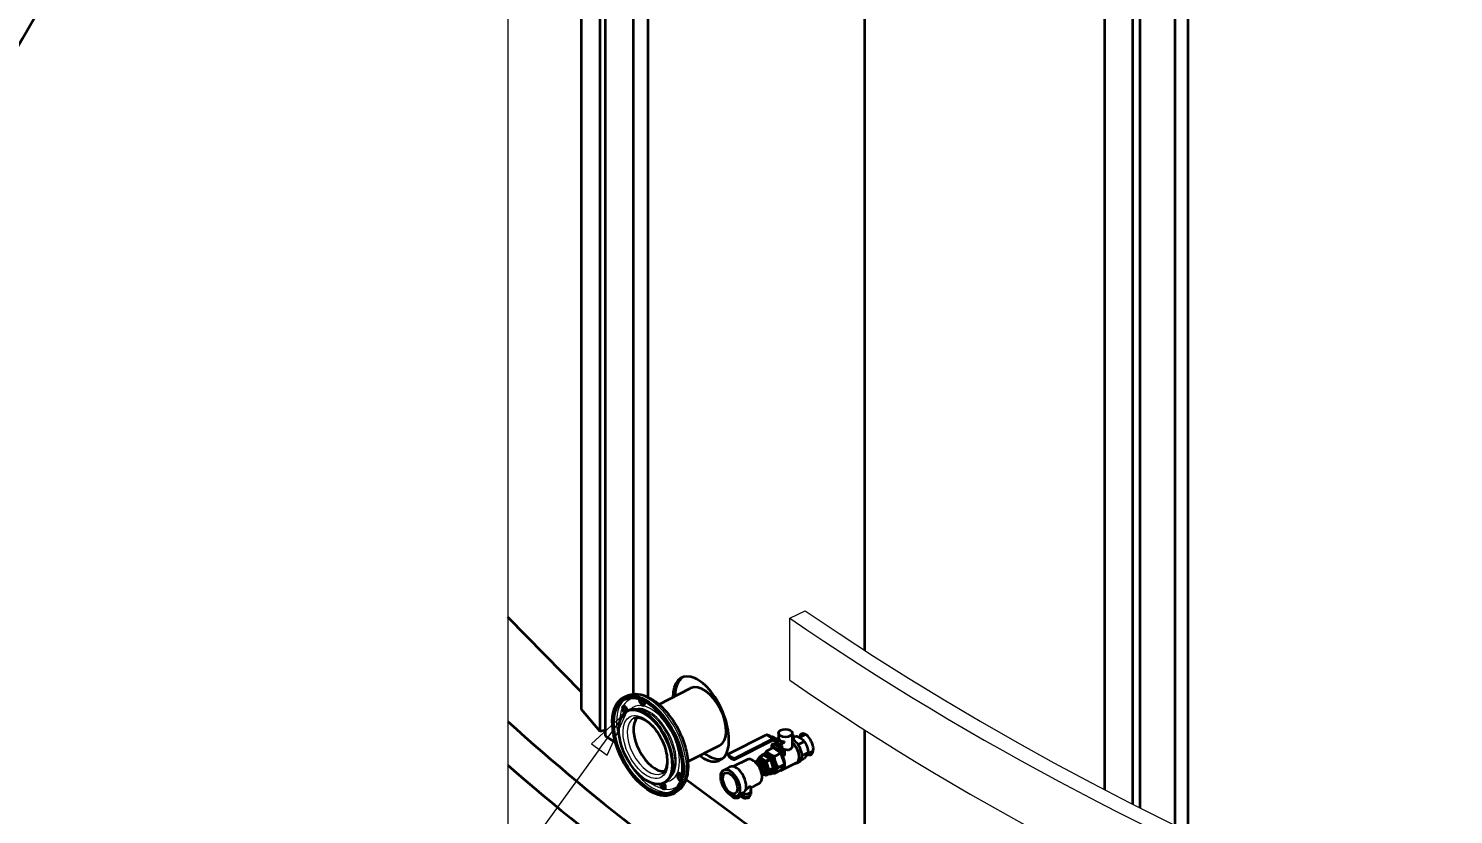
# Model space of a CAD drawing. Header units: millimetres. Extents: x 0 to 42050, y 0 to 29700.
# Drawn here: x 17696 to 21443, y 3296 to 5364 of the extents above; entities that cross this region are included whole.
import ezdxf

# ---------------------------------------------------------------- set-up
doc = ezdxf.new("R2010")
doc.units = ezdxf.units.MM
doc.header["$LTSCALE"] = 50
doc.layers.get('0').update_dxf_attribs({"lineweight": 18})
for name, color, linetype, lineweight in [('Detail Boundary', 7, 'Continuous', 18), ('Symbol', 7, 'Continuous', 18), ('Visible', 7, 'Continuous', 35), ('Visible Narrow', 7, 'Continuous', 18)]:
    doc.layers.add(name, color=color, linetype=linetype, lineweight=lineweight)
doc.layers.add('P_Cable Ducts (CD)', color=30, linetype='Continuous', lineweight=18, true_color=0xff7f00)
doc.styles.add('Note Text', font='arial.ttf')

# ---------------------------------------------------------------- blocks, each defined once
blk = doc.blocks.new('2dTransSymbol1')
at = {"layer": 'Detail Boundary', "flags": 128}
blk.add_lwpolyline([(379.134, 138.197), (379.134, 13.843), (629.363, 13.843), (629.363, 138.197), (379.134, 138.197)], dxfattribs=at)
blk = doc.blocks.new('Balloon28')
at = {"layer": 'Symbol'}
for p, q in [((385.409, 71.362), (383.536, 69.632)), ((383.941, 69.338), (385.409, 71.362)), ((384.346, 69.045), (385.409, 71.362)), ((383.941, 69.338), (370.603, 50.954)), ((383.536, 69.632), (384.346, 69.045))]:
    blk.add_line(p, q, dxfattribs=at)
at = {"layer": 'Symbol', "flags": 128}
blk.add_lwpolyline([(384.346, 69.045), (385.409, 71.362), (383.536, 69.632), (384.346, 69.045)], dxfattribs=at)
at = {"layer": 'Symbol'}
blk.add_circle((368.409, 47.929), 3.75, dxfattribs=at)
blk.add_solid([(384.346, 69.045), (385.409, 71.362), (383.536, 69.632), (384.346, 69.045)], dxfattribs=at)
at = {"layer": 'Symbol', "insert": (368.409, 47.929), "char_height": 2.5, "attachment_point": 5, "style": 'Note Text'}
blk.add_mtext('22', dxfattribs=at)

msp = doc.modelspace()

# ---------------------------------------------------------------- linework, layer by layer
at = {"layer": 'P_Cable Ducts (CD)'}
for p, q in [((19697.72, 3812.48), (19738.33, 3832.15)), ((19697.72, 3649.18), (19697.72, 3812.48))]:
    msp.add_line(p, q, dxfattribs=at)
for centre, major_axis, end_param in [((25981.59, 6856.73), (8150, 0), 4.892105), ((25981.59, 6856.73), (8203, 0), 4.8921842), ((25981.59, 6693.43), (8203, 0), 4.9165662)]:
    msp.add_ellipse(centre, major_axis=major_axis, ratio=0.5773503, start_param=3.8397244, end_param=end_param, dxfattribs=at)
at = {"layer": 'Visible', "color": 9, "true_color": 0xc0c0c0}
for p, q in [((19150.19, 3572.1), (19150.19, 6909.83)), ((19199.26, 3514.65), (19199.26, 6909.83)), ((19213.7, 3502.17), (19213.7, 6909.83)), ((19286.85, 3613.03), (19286.85, 6909.83)), ((19325.37, 3604.83), (19325.37, 6909.83)), ((19895.28, 3727.33), (19895.28, 6909.83)), ((20526.26, 3360.92), (20526.26, 6909.83)), ((20599.42, 3323.33), (20599.42, 6909.83)), ((20618.96, 3313.44), (20618.96, 6909.83)), ((20711.22, 3267.59), (20711.22, 6909.83)), ((20744.87, 3251.21), (20744.87, 6909.83)), ((19150.19, 3617.56), (18956.71, 3814.78)), ((19199.26, 3514.65), (19150.19, 3572.1)), ((19213.7, 3517.85), (19199.26, 3514.65)), ((19239.56, 3485.14), (19213.7, 3502.17)), ((19895.28, 3040.31), (19895.28, 3518.21)), ((19413.33, 3396.86), (19406.11, 3402.19)), ((19895.28, 3040.31), (19424.9, 3388.29))]:
    msp.add_line(p, q, dxfattribs=at)
at = {"layer": 'Visible'}
for p, q in [((19260.73, 3604.09), (19267.88, 3607.7)), ((19353.81, 3585.81), (19437.08, 3627.97)), ((19270.45, 3568.1), (19272.71, 3569.24)), ((19536.92, 3455.26), (19635.8, 3505.33)), ((19552.78, 3440.59), (19651.66, 3490.65)), ((19650.99, 3495.66), (19636.48, 3505.21)), ((19637.98, 3504.75), (19637.53, 3504.52)), ((19652.27, 3498.5), (19641.17, 3504.93)), ((19650.9, 3499.29), (19651.22, 3499.79)), ((19652.49, 3495.2), (19651.71, 3494.8)), ((19651.97, 3491.34), (19651.97, 3493.79)), ((19652.49, 3492.75), (19651.97, 3492.49)), ((19664.45, 3484.5), (19652.16, 3492.59)), ((19652.27, 3498.5), (19666.77, 3488.95)), ((19660.93, 3495.81), (19652.96, 3500.44)), ((19668.17, 3490.43), (19653, 3500.41)), ((19665.18, 3486.41), (19654.08, 3492.84)), ((19666.77, 3488.95), (19655.68, 3495.38)), ((19676.14, 3485.8), (19660.98, 3495.79)), ((19668.24, 3497.21), (19662.91, 3494.51)), ((19663.38, 3484.49), (19663.38, 3479.39)), ((19672.47, 3479.85), (19664.49, 3484.47)), ((19666.77, 3488.95), (19665.18, 3486.41)), ((19666.23, 3485.12), (19668.36, 3488.5)), ((19668.2, 3510.18), (19668.2, 3497.19)), ((19682.74, 3485.21), (19676.34, 3481.97)), ((19682.74, 3487.66), (19676.59, 3484.54)), ((19682.74, 3487.66), (19682.74, 3485.21)), ((19704.2, 3510.18), (19704.2, 3477.29)), ((19704.2, 3505.8), (19707.17, 3503.84)), ((19704.2, 3491.45), (19706.13, 3490.18)), ((19706.13, 3490.18), (19706.13, 3499.97)), ((19708.39, 3491.32), (19706.13, 3490.18)), ((19708.39, 3498.91), (19714.86, 3502.19)), ((19708.39, 3491.32), (19708.39, 3501.12)), ((19719.47, 3480.14), (19735.8, 3488.4)), ((19739.01, 3506.84), (19722.93, 3498.7)), ((19429.83, 3435.66), (19513.11, 3477.82)), ((19536.09, 3451.47), (19536.09, 3453.92)), ((19617.5, 3446.67), (19610.49, 3436.25)), ((19628.03, 3452), (19617.5, 3446.67)), ((19629.71, 3452.1), (19619.19, 3446.77)), ((19634.45, 3436.72), (19619.19, 3446.77)), ((19624.92, 3452.83), (19627.71, 3454.24)), ((19627.93, 3454.35), (19629.43, 3455.11)), ((19629.71, 3452.1), (19644.98, 3442.05)), ((19653.55, 3471.15), (19636.6, 3462.56)), ((19639.25, 3452.71), (19639.01, 3452.85)), ((19650.38, 3470.76), (19649.57, 3470.35)), ((19650.38, 3470.76), (19650.38, 3478.7)), ((19651.49, 3476.99), (19676.55, 3460.5)), ((19674.49, 3457.36), (19653.55, 3471.15)), ((19674.49, 3457.36), (19657.54, 3448.78)), ((19683.32, 3463.92), (19658.26, 3480.42)), ((19665.14, 3478.23), (19663.13, 3477.21)), ((19663.38, 3479.39), (19665.58, 3477.94)), ((19665.58, 3480.69), (19667.6, 3481.71)), ((19665.58, 3480.69), (19670.86, 3477.22)), ((19665.58, 3476.87), (19665.58, 3480.69)), ((19665.58, 3476.87), (19670.86, 3473.4)), ((19666.35, 3482.53), (19666.35, 3481.08)), ((19672.28, 3478.63), (19666.35, 3482.53)), ((19670.86, 3477.22), (19672.28, 3477.94)), ((19670.86, 3473.4), (19670.86, 3477.22)), ((19672.28, 3473.77), (19670.86, 3473.4)), ((19672.28, 3473.53), (19672.28, 3478.63)), ((19672.28, 3473.53), (19675.25, 3471.57)), ((19672.91, 3479.72), (19674.15, 3479)), ((19676.33, 3483.88), (19674.21, 3480.5)), ((19684.96, 3428.02), (19674.49, 3457.36)), ((19674.57, 3481.07), (19675.21, 3480.7)), ((19674.59, 3481.11), (19675.34, 3480.62)), ((19675.25, 3476.67), (19675.25, 3471.57)), ((19675.25, 3471.57), (19676.76, 3472.34)), ((19676.76, 3477.44), (19676.76, 3472.34)), ((19684.43, 3454.26), (19684.43, 3462.21)), ((19730.13, 3450.88), (19746.27, 3459.06)), ((19759.4, 3463.02), (19744.93, 3455.7)), ((19540.58, 3421.41), (19524.06, 3413.05)), ((19586.31, 3440.66), (19549.18, 3422.34)), ((19610.89, 3436.45), (19607.78, 3434.88)), ((19614.77, 3437.04), (19615.68, 3437.5)), ((19618.24, 3439.91), (19615.66, 3438.61)), ((19644.98, 3442.05), (19634.45, 3436.72)), ((19646.66, 3439.74), (19636.14, 3434.41)), ((19643.77, 3413.01), (19636.14, 3434.41)), ((19636.14, 3399.25), (19643.77, 3410.6)), ((19654.3, 3418.34), (19643.77, 3413.01)), ((19654.3, 3415.93), (19643.77, 3410.6)), ((19646.66, 3439.74), (19654.3, 3418.34)), ((19654.3, 3415.93), (19646.66, 3404.58)), ((19674.49, 3412.45), (19657.54, 3403.87)), ((19658.15, 3415.37), (19658.12, 3415.1)), ((19684.96, 3428.02), (19668.01, 3419.43)), ((19674.49, 3412.45), (19684.96, 3428.02)), ((19715.69, 3432.09), (19678.48, 3413.25)), ((19723.29, 3434.82), (19716.14, 3431.2)), ((19727.89, 3439.49), (19735.8, 3443.5)), ((19366.22, 3378.96), (19368.47, 3380.1)), ((19629.07, 3400.54), (19625.97, 3398.97)), ((19630.63, 3401.68), (19634.45, 3399.16)), ((19635.4, 3406.01), (19632.83, 3404.71)), ((19646.66, 3404.58), (19636.14, 3399.25)), ((19649.77, 3403.76), (19652.55, 3405.17)), ((19652.77, 3405.28), (19654.28, 3406.04)), ((19389.47, 3349.82), (19396.61, 3353.44)), ((19546.69, 3344.54), (19546.69, 3344.14)), ((19548.35, 3343.17), (19547.3, 3343.77)), ((19557.06, 3343.7), (19557.06, 3341.65)), ((19575.33, 3352.77), (19558.82, 3344.41)), ((19559.31, 3344.66), (19559.31, 3341.82)), ((19564.61, 3343.17), (19565.04, 3343.41)), ((19568.23, 3348.4), (19568.23, 3345.76)), ((19568.88, 3346.47), (19568.88, 3347.02)), ((19569.87, 3343.64), (19569.87, 3345.81)), ((19575.15, 3340.17), (19575.15, 3342.87)), ((19579.95, 3339.23), (19579.95, 3342)), ((19587.8, 3340.13), (19587.8, 3342.84)), ((19591.61, 3342.06), (19591.61, 3344.55)), ((19594.18, 3346.43), (19594.18, 3347.02)), ((19594.18, 3346.47), (19594.18, 3347.02)), ((19595.03, 3355.5), (19595.03, 3349.74)), ((19595.5, 3367.99), (19595.38, 3356.1)), ((19595.73, 3358.18), (19595.82, 3366.93))]:
    msp.add_line(p, q, dxfattribs=at)
msp.add_circle((10400.33, 9568.04), 8250, dxfattribs=at)
for centre, radius, start, end in [((10400.33, 9568.04), 8420, 189.63897, 187.108321), ((10400.33, 9568.04), 8326.9, 263.582685, 174.288022), ((10400.33, 9568.04), 8150, 320.056241, 339.943759), ((19537.59, 3453.92), 1.5, 116.85363, 180), ((19537.59, 3451.47), 1.5, 180, 211.03014), ((19552.1, 3441.92), 1.5, 253.83835, 296.85363)]:
    msp.add_arc(centre, radius, start, end, dxfattribs=at)
at = {"layer": 'Visible', "color": 9, "true_color": 0xc0c0c0}
for centre, major_axis, ratio, start_param, end_param in [((19463.91, 3547.23), (-49.45, 109.43), 0.5024296, 2.3701909, 7.0990775), ((25981.59, 6121.88), (8326.9, 0), 0.5773503, 3.7083676, 4.0254243), ((19741.22, 3480.88), (-12.36, 27.36), 0.5024296, 2.5753373, 6.9405514), ((25981.59, 6105.55), (8420, 0), 0.5773503, 3.7255114, 4.0401848)]:
    msp.add_ellipse(centre, major_axis=major_axis, ratio=ratio, start_param=start_param, end_param=end_param, dxfattribs=at)
at = {"layer": 'Visible'}
for centre, major_axis, ratio, start_param, end_param in [((19475.1, 3552.9), (-54.21, 107.06), 0.5383471, 0.0687142, 0.793647), ((19475.1, 3552.9), (-38.01, 75.08), 0.5383471, 3.1415927, 6.2831853), ((19309.23, 3592.84), (4.86, -9.59), 0.5383471, 3.6780733, 7.7475124), ((19313.74, 3595.12), (4.86, -9.59), 0.5383471, 4.1375299, 5.831088), ((19264.84, 3571.05), (-4.86, 9.59), 0.5383471, 0.6115126, 2.1985024), ((19264.84, 3571.05), (-4.86, 9.59), 0.5383471, 4.2107178, 6.4437216), ((19269.35, 3573.33), (4.86, -9.59), 0.5383471, 3.7531053, 5.236971), ((19320.59, 3474.67), (-47.88, 94.57), 0.5383471, 3.1415927, 6.2831853), ((19340.89, 3484.95), (36.84, -72.76), 0.5383471, 3.3685143, 6.0562637), ((19369.74, 3550.2), (4.86, -9.59), 0.5383471, 4.1173192, 5.9514467), ((19636.48, 3503.99), (-0.68, 1.34), 0.5383471, 5.5284434, 6.2831853), ((19637.98, 3499.85), (3.3, 5.01), 0.6138804, 0.0349444, 0.8203425), ((19650.99, 3494.44), (0.68, -1.34), 0.5383471, 0.8160544, 2.3868507), ((19652.2, 3499.14), (0.75, 1.3), 0.7889171, 6.2382891, 7.8090854), ((19650.99, 3491.99), (0.68, -1.34), 0.5383471, 0, 0.8160544), ((19652.49, 3490.3), (3.3, 5.01), 0.6138804, 0.0349444, 0.8203425), ((19652.49, 3490.3), (1.65, 2.51), 0.6138804, 0.0349444, 0.8203425), ((19660.18, 3494.52), (0.75, 1.3), 0.7889171, 6.2382891, 6.2831853), ((19659.62, 3482.58), (-2.75, -4.18), 0.6138804, 2.3911388, 2.5871051), ((19665.24, 3485.77), (-0.75, -1.3), 0.7889171, 6.2382891, 7.8090854), ((19667.37, 3489.16), (0.75, 1.3), 0.7889171, 4.6674928, 6.2382891), ((19686.2, 3497.85), (-18, 0), 0.5773503, 0.0624741, 1.3774012), ((19675.34, 3484.53), (0.75, 1.3), 0.7889171, 4.6674928, 6.2382891), ((19703.88, 3498.83), (3.3, 5.01), 0.6138804, 5.5327315, 7.0312623), ((19703.88, 3498.83), (1.65, 2.51), 0.6138804, 5.5327315, 6.9586158), ((19701.24, 3460.64), (14.91, -29.44), 0.5383471, 6.0363764, 8.5334298), ((19701.24, 3460.64), (14.45, -28.55), 0.5383471, 0, 2.2459475), ((19708.38, 3464.26), (14.91, -29.44), 0.5383471, 0, 2.3913086), ((19410.93, 3468.11), (-4.86, 9.59), 0.5383471, 0.3089319, 2.166272), ((19475.1, 3552.9), (54.21, -107.06), 0.5383471, 5.4895383, 6.1509545), ((19626.82, 3422.96), (-11.63, 22.97), 0.5383471, 5.994819, 6.1092654), ((19637.35, 3428.29), (-12.42, 24.53), 0.5383471, 2.7446251, 6.6801528), ((19640.13, 3429.7), (12.42, -24.53), 0.5383471, 0, 3.1415927), ((19640.35, 3429.82), (-12.42, 24.53), 0.5383471, 3.1330541, 6.2917239), ((19637.35, 3428.29), (-11.63, 22.97), 0.5383471, 5.994819, 6.1092654), ((19641.86, 3430.58), (-12.42, 24.53), 0.5383471, 3.1415927, 6.2831853), ((19645.23, 3432.28), (-12.42, 24.53), 0.5383471, 5.5284434, 6.4110578), ((19640.35, 3429.82), (12.29, -24.27), 0.5383471, 0.6929614, 2.4486313), ((19645.23, 3432.28), (10.8, -21.32), 0.5383471, 0.4169299, 2.7246628), ((19645.23, 3432.28), (-12.42, 24.53), 0.5383471, 4.4812458, 5.5284434), ((19664.02, 3441.8), (-14.45, 28.55), 0.5383471, 6.1641547, 6.544968), ((19654.88, 3478.7), (-4.5, 0), 0.5773503, 3.8615303, 7.003123), ((19673.22, 3481.15), (-0.75, -1.3), 0.7889171, 0, 1.5259001), ((19664.02, 3441.8), (14.45, -28.55), 0.5383471, 6.0214026, 8.0343248), ((19671.49, 3474.77), (2.75, 4.18), 0.6138804, 5.5327315, 6.3181297), ((19676.34, 3486.87), (-3.3, -5.01), 0.6138804, 0.4776405, 0.8203425), ((19671.49, 3474.77), (3.85, 5.85), 0.6138804, 5.5327315, 6.3181297), ((19679.93, 3462.21), (4.5, 0), 0.5773503, 3.8615303, 7.003123), ((19557.95, 3387.09), (-17.38, 34.32), 0.5383471, 3.1415927, 6.2831853), ((19602.02, 3409.4), (15.8, -31.21), 0.5383471, 0.0206591, 3.1360177), ((19616.88, 3416.92), (-9.09, 17.95), 0.5383471, 3.0302602, 6.3945177), ((19613, 3414.96), (8.24, -16.28), 0.5383471, 0.455865, 2.6857277), ((19619.98, 3418.5), (-9.09, 17.95), 0.5383471, 3.1415927, 6.2831853), ((19624.25, 3421.66), (8.58, -16.95), 0.5383471, 6.236424, 9.655497), ((19623.81, 3421.44), (8.13, -16.06), 0.5383471, 0.109014, 3.1415927), ((19626.82, 3422.96), (8.58, -16.95), 0.5383471, 0, 3.1415927), ((19626.82, 3422.96), (-11.63, 22.97), 0.5383471, 4.9476214, 5.0620678), ((19626.82, 3422.96), (-11.63, 22.97), 0.5383471, 3.9004239, 4.0148703), ((19637.35, 3428.29), (11.63, -22.97), 0.5383471, 1.8060287, 1.9204752), ((19637.35, 3428.29), (11.63, -22.97), 0.5383471, 0.7588312, 0.8732776), ((19645.23, 3432.28), (12.42, -24.53), 0.5383471, 6.1553128, 6.5756409), ((19645.23, 3432.28), (12.42, -24.53), 0.5383471, 0.2924556, 1.3396532), ((19364.28, 3372.87), (-4.86, 9.59), 0.5383471, 0.9820763, 2.5167308), ((19368.8, 3375.16), (4.86, -9.59), 0.5383471, 4.2394336, 5.6583235), ((19364.28, 3372.87), (4.86, -9.59), 0.5383471, 6.1092998, 8.2916917), ((19408.67, 3394.66), (-4.86, 9.59), 0.5383471, 4.7770628, 8.9060351), ((19413.18, 3396.95), (4.86, -9.59), 0.5383471, 3.59369, 5.3096975), ((19540.77, 3378.39), (13.55, -26.76), 0.5383471, 3.1568098, 6.2679681), ((19626.82, 3422.96), (11.63, -22.97), 0.5383471, 5.994819, 6.1092654), ((19556.48, 3349.29), (-13.25, 0), 0.5773503, 0.5802192, 0.7390181), ((19556.48, 3347.86), (11.5, 0), 0.5773503, 3.9269908, 5.4977871), ((19556.48, 3349.29), (-13.25, 0), 0.5773503, 1.6147416, 1.7862157), ((19581.53, 3349.74), (-13.5, 0), 0.5773503, 0.082552, 3.1415927), ((19556.48, 3349.29), (13.25, 0), 0.5773503, 5.8035318, 5.924087), ((19581.53, 3346.47), (-12.65, 0), 0.5773503, 0, 0.3979763), ((19557.79, 3438.04), (-45.84, 88.88), 0.5332872, 2.5640877, 2.5740205), ((19581.53, 3346.47), (-12.65, 0), 0.5773503, 1.0418991, 1.4451738), ((19581.53, 3346.47), (-12.65, 0), 0.5773503, 2.0890966, 2.4923714), ((19581.53, 3346.47), (12.65, 0), 0.5773503, 6.2778868, 6.2831853)]:
    msp.add_ellipse(centre, major_axis=major_axis, ratio=ratio, start_param=start_param, end_param=end_param, dxfattribs=at)
for centre, major_axis, ratio in [((19325.1, 3476.96), (64.37, -127.13), 0.5383471), ((19325.1, 3476.96), (61.66, -121.78), 0.5383471), ((19318.34, 3473.53), (-47.88, 94.57), 0.5383471), ((19686.2, 3510.18), (-18, 0), 0.5773503), ((19541.44, 3378.73), (17.38, -34.32), 0.5383471), ((19540.33, 3378.17), (-13.55, 26.76), 0.5383471)]:
    msp.add_ellipse(centre, major_axis=major_axis, ratio=ratio, dxfattribs=at)
for points, knots in [([(19267.88, 3607.7), (19275.24, 3611.43), (19283.51, 3613.27), (19301.33, 3613.22), (19310.92, 3611.03), (19331.06, 3602.62), (19341.63, 3595.95), (19362.11, 3578.93), (19372.01, 3568.52), (19390.02, 3545.2), (19398.15, 3532.33), (19411.96, 3505.38), (19417.65, 3491.3), (19426.07, 3463.19), (19428.79, 3449.16), (19430.86, 3422.33), (19430.19, 3409.56), (19425.1, 3386.64), (19420.71, 3376.43), (19409.45, 3361.97), (19403.45, 3356.9), (19396.61, 3353.44)], [4.7057144, 4.7057144, 4.7057144, 4.7057144, 4.9732714, 4.9732714, 5.2679719, 5.2679719, 5.5990231, 5.5990231, 5.9350203, 5.9350203, 6.2675074, 6.2675074, 6.5985182, 6.5985182, 6.9308438, 6.9308438, 7.2666265, 7.2666265, 7.5987167, 7.5987167, 7.847307, 7.847307, 7.847307, 7.847307]), ([(19257.9, 3577.4), (19257.91, 3577.46), (19257.92, 3577.51), (19257.99, 3577.86), (19258.07, 3578.14), (19258.2, 3578.51), (19258.24, 3578.61), (19258.3, 3578.76), (19258.32, 3578.8), (19258.35, 3578.86), (19258.36, 3578.88), (19258.38, 3578.92), (19258.38, 3578.93), (19258.39, 3578.95), (19258.4, 3578.97), (19258.42, 3579), (19258.42, 3579.01), (19258.45, 3579.06), (19258.47, 3579.1), (19258.64, 3579.42), (19258.82, 3579.67), (19259.08, 3579.96), (19259.15, 3580.03), (19259.22, 3580.1)], [-0.60108386, -0.60108386, -0.60108386, -0.60108386, -0.57815405, -0.57815405, -0.4517174, -0.4517174, -0.39937151, -0.39937151, -0.37798741, -0.37798741, -0.36705524, -0.36705524, -0.36001009, -0.36001009, -0.3533864, -0.3533864, -0.34454389, -0.34454389, -0.32504019, -0.32504019, -0.16888945, -0.16888945, -0.11651595, -0.11651595, -0.11651595, -0.11651595]), ([(19262.72, 3580.82), (19262.68, 3580.7), (19262.64, 3580.58), (19262.52, 3580.21), (19262.46, 3579.95), (19262.41, 3579.69)], [-1.88156218, -1.88156218, -1.88156218, -1.88156218, -1.8229843, -1.8229843, -1.70977025, -1.70977025, -1.70977025, -1.70977025]), ([(19287.51, 3549.33), (19291.74, 3551.47), (19296.97, 3552.07), (19308.19, 3549.42), (19313.51, 3547.12), (19324.33, 3540.23), (19329.82, 3535.73), (19340.53, 3524.83), (19345.73, 3518.4), (19355.26, 3504.26), (19359.57, 3496.53), (19366.79, 3480.61), (19369.69, 3472.41), (19373.78, 3456.51), (19374.97, 3448.79), (19375.62, 3434.73), (19375.1, 3428.38), (19372.62, 3417.67), (19370.68, 3413.33), (19366.25, 3407.21), (19363.87, 3405.18), (19361.19, 3403.82)], [0.7767793, 0.7767793, 0.7767793, 0.7767793, 1.2029848, 1.2029848, 1.5138534, 1.5138534, 1.8147183, 1.8147183, 2.1196711, 2.1196711, 2.4277975, 2.4277975, 2.7365496, 2.7365496, 3.0433025, 3.0433025, 3.3458311, 3.3458311, 3.647692, 3.647692, 3.918372, 3.918372, 3.918372, 3.918372]), ([(19536.31, 3450.7), (19536.86, 3449.79), (19537.52, 3448.91), (19539.06, 3447.24), (19539.93, 3446.45), (19541.86, 3444.96), (19542.91, 3444.27), (19545.18, 3442.99), (19546.39, 3442.41), (19548.95, 3441.35), (19550.29, 3440.89), (19551.68, 3440.48)], [5.89753338, 5.89753338, 5.89753338, 5.89753338, 6.05179415, 6.05179415, 6.20605492, 6.20605492, 6.36031569, 6.36031569, 6.51457646, 6.51457646, 6.66883724, 6.66883724, 6.66883724, 6.66883724]), ([(19651.49, 3471.07), (19651.09, 3470.97), (19650.77, 3470.88), (19650.45, 3470.79), (19650.38, 3470.76), (19650.38, 3470.76)], [-0.79507583, -0.79507583, -0.79507583, -0.79507583, -0.56860983, -0.56860983, -0.41421201, -0.41421201, -0.41421201, -0.41421201]), ([(19698.07, 3466.82), (19697.96, 3466.77), (19697.86, 3466.71), (19697.63, 3466.61), (19697.5, 3466.55), (19697.08, 3466.37), (19696.78, 3466.26), (19694.89, 3465.65), (19693.17, 3465.46), (19689.47, 3465.6), (19687.5, 3465.95), (19683.61, 3467.01), (19681.68, 3467.71), (19678.51, 3469.07), (19677.24, 3469.69), (19675.52, 3470.6), (19675.03, 3470.87), (19674.17, 3471.37), (19673.8, 3471.59), (19673.27, 3471.92), (19673.09, 3472.03), (19672.77, 3472.24), (19672.62, 3472.33), (19672.32, 3472.53), (19672.17, 3472.64), (19671.75, 3472.93), (19671.49, 3473.12), (19671.19, 3473.35), (19671.12, 3473.4), (19671.06, 3473.45)], [-22.5051743, -22.5051743, -22.5051743, -22.5051743, -22.4635594, -22.4635594, -22.4144428, -22.4144428, -22.3017852, -22.3017852, -21.7228269, -21.7228269, -21.1079187, -21.1079187, -20.5008041, -20.5008041, -20.0622073, -20.0622073, -19.8726904, -19.8726904, -19.7231477, -19.7231477, -19.6448391, -19.6448391, -19.5805492, -19.5805492, -19.5057019, -19.5057019, -19.3761235, -19.3761235, -19.3401581, -19.3401581, -19.3401581, -19.3401581]), ([(19684.43, 3454.26), (19684.43, 3454.05), (19684.42, 3453.84), (19684.34, 3453.12), (19684.2, 3452.56), (19683.82, 3451.87), (19683.66, 3451.66), (19683.31, 3451.3), (19683.11, 3451.15), (19682.68, 3450.94), (19682.45, 3450.86), (19681.95, 3450.79), (19681.7, 3450.79), (19680.91, 3450.9), (19680.37, 3451.1), (19679.26, 3451.7), (19678.62, 3452.18), (19677.46, 3453.31), (19676.95, 3453.95), (19676.55, 3454.58)], [-1.9444966, -1.9444966, -1.9444966, -1.9444966, -1.8793, -1.8793, -1.7082281, -1.7082281, -1.6226922, -1.6226922, -1.5371562, -1.5371562, -1.4516203, -1.4516203, -1.3660843, -1.3660843, -1.1950124, -1.1950124, -0.9685464, -0.9685464, -0.7420804, -0.7420804, -0.7420804, -0.7420804]), ([(19704.2, 3477.29), (19704.2, 3476.97), (19704.19, 3476.64), (19704.09, 3475.4), (19703.91, 3474.45), (19703.32, 3472.58), (19702.9, 3471.66), (19701.86, 3469.96), (19701.22, 3469.18), (19699.76, 3467.83), (19698.94, 3467.26), (19698.07, 3466.82)], [-12.6592157, -12.6592157, -12.6592157, -12.6592157, -12.5375064, -12.5375064, -12.18851, -12.18851, -11.8395136, -11.8395136, -11.4905172, -11.4905172, -11.1415207, -11.1415207, -11.1415207, -11.1415207]), ([(19368.17, 3362.98), (19367.64, 3362.89), (19367.05, 3362.93), (19366.03, 3363.2), (19365.62, 3363.36), (19365.2, 3363.57)], [-1.66988397, -1.66988397, -1.66988397, -1.66988397, -1.42826872, -1.42826872, -1.26979479, -1.26979479, -1.26979479, -1.26979479]), ([(19369.71, 3365.85), (19369.8, 3365.81), (19369.89, 3365.76), (19370.3, 3365.58), (19370.61, 3365.47), (19370.91, 3365.39)], [-3.22529875, -3.22529875, -3.22529875, -3.22529875, -3.17709695, -3.17709695, -3.00831712, -3.00831712, -3.00831712, -3.00831712]), ([(19545.72, 3344.83), (19545.97, 3344.34), (19546.26, 3343.9), (19547.2, 3342.74), (19547.92, 3342.14), (19549.65, 3341.01), (19550.71, 3340.54), (19552.99, 3339.85), (19554.22, 3339.64), (19556.7, 3339.49), (19557.94, 3339.55), (19560.36, 3339.94), (19561.54, 3340.27), (19563.76, 3341.25), (19564.8, 3341.9), (19566.34, 3343.39), (19566.91, 3344.13), (19567.32, 3345)], [5.8489812, 5.8489812, 5.8489812, 5.8489812, 6.0027465, 6.0027465, 6.2888289, 6.2888289, 6.6488679, 6.6488679, 7.0311191, 7.0311191, 7.4078557, 7.4078557, 7.7868401, 7.7868401, 8.166763, 8.166763, 8.4366178, 8.4366178, 8.4366178, 8.4366178]), ([(19546.69, 3344.14), (19546.89, 3344.01), (19547.1, 3343.89), (19547.3, 3343.77), (19547.51, 3343.65), (19547.72, 3343.53), (19547.94, 3343.42), (19548.04, 3343.36), (19548.15, 3343.31), (19548.26, 3343.25), (19548.36, 3343.2), (19548.47, 3343.14), (19548.58, 3343.09), (19548.69, 3343.04), (19548.79, 3342.98), (19548.9, 3342.93), (19549.01, 3342.88), (19549.12, 3342.83), (19549.23, 3342.78), (19549.34, 3342.73), (19549.45, 3342.69), (19549.56, 3342.64), (19549.67, 3342.59), (19549.78, 3342.55), (19549.89, 3342.51), (19550, 3342.46), (19550.11, 3342.42), (19550.22, 3342.38), (19550.33, 3342.34), (19550.44, 3342.3), (19550.55, 3342.26), (19550.66, 3342.22), (19550.77, 3342.19), (19550.88, 3342.15), (19550.99, 3342.12), (19551.1, 3342.08), (19551.21, 3342.05), (19551.32, 3342.02), (19551.43, 3341.99), (19551.55, 3341.96), (19551.66, 3341.93), (19551.77, 3341.9), (19551.88, 3341.87), (19551.99, 3341.85), (19552.1, 3341.82), (19552.21, 3341.8), (19552.32, 3341.77), (19552.43, 3341.75), (19552.54, 3341.73), (19552.66, 3341.71), (19552.77, 3341.69), (19552.88, 3341.67), (19552.99, 3341.65), (19553.1, 3341.64), (19553.21, 3341.62), (19553.32, 3341.61), (19553.43, 3341.6), (19553.54, 3341.58), (19553.65, 3341.57), (19553.76, 3341.56), (19553.87, 3341.55), (19553.98, 3341.54), (19554.09, 3341.53), (19554.2, 3341.53), (19554.31, 3341.52), (19554.42, 3341.52), (19554.53, 3341.51), (19554.64, 3341.51), (19554.75, 3341.51), (19554.86, 3341.51), (19554.96, 3341.5), (19555.07, 3341.51), (19555.18, 3341.51), (19555.29, 3341.51), (19555.39, 3341.51), (19555.5, 3341.51), (19555.61, 3341.52), (19555.71, 3341.52), (19555.82, 3341.53), (19555.92, 3341.53), (19556.03, 3341.54), (19556.13, 3341.55), (19556.24, 3341.56), (19556.34, 3341.57), (19556.44, 3341.58), (19556.65, 3341.6), (19556.86, 3341.62), (19557.06, 3341.65)], [0, 0, 0, 0, 0.722756, 0.722756, 0.722756, 1.4488451, 1.4488451, 1.4488451, 1.8126027, 1.8126027, 1.8126027, 2.1765769, 2.1765769, 2.1765769, 2.5405935, 2.5405935, 2.5405935, 2.9044961, 2.9044961, 2.9044961, 3.2681481, 3.2681481, 3.2681481, 3.6314347, 3.6314347, 3.6314347, 3.9942656, 3.9942656, 3.9942656, 4.3565779, 4.3565779, 4.3565779, 4.7183393, 4.7183393, 4.7183393, 5.0795528, 5.0795528, 5.0795528, 5.4402607, 5.4402607, 5.4402607, 5.8006056, 5.8006056, 5.8006056, 6.1612868, 6.1612868, 6.1612868, 6.5225106, 6.5225106, 6.5225106, 6.8842727, 6.8842727, 6.8842727, 7.2465314, 7.2465314, 7.2465314, 7.6092127, 7.6092127, 7.6092127, 7.9722147, 7.9722147, 7.9722147, 8.3354112, 8.3354112, 8.3354112, 8.6986548, 8.6986548, 8.6986548, 9.0617795, 9.0617795, 9.0617795, 9.4246031, 9.4246031, 9.4246031, 9.7869295, 9.7869295, 9.7869295, 10.1485503, 10.1485503, 10.1485503, 10.5092498, 10.5092498, 10.5092498, 10.869506, 10.869506, 10.869506, 11.5902831, 11.5902831, 11.5902831, 11.5902831]), ([(19559.31, 3341.82), (19559.49, 3341.82), (19559.66, 3341.82), (19559.84, 3341.83), (19560.02, 3341.84), (19560.2, 3341.86), (19560.39, 3341.87), (19560.48, 3341.88), (19560.57, 3341.89), (19560.66, 3341.9), (19560.75, 3341.91), (19560.85, 3341.93), (19560.94, 3341.94), (19561.03, 3341.95), (19561.12, 3341.97), (19561.22, 3341.99), (19561.31, 3342), (19561.4, 3342.02), (19561.5, 3342.04), (19561.59, 3342.06), (19561.69, 3342.08), (19561.78, 3342.1), (19561.87, 3342.12), (19561.97, 3342.15), (19562.06, 3342.17), (19562.16, 3342.19), (19562.25, 3342.22), (19562.35, 3342.25), (19562.44, 3342.28), (19562.54, 3342.3), (19562.63, 3342.34), (19562.73, 3342.37), (19562.82, 3342.4), (19562.92, 3342.43), (19563.01, 3342.46), (19563.11, 3342.5), (19563.2, 3342.54), (19563.3, 3342.57), (19563.4, 3342.61), (19563.49, 3342.65), (19563.59, 3342.69), (19563.68, 3342.73), (19563.78, 3342.77), (19563.87, 3342.81), (19563.97, 3342.86), (19564.06, 3342.9), (19564.16, 3342.95), (19564.25, 3342.99), (19564.35, 3343.04), (19564.45, 3343.09), (19564.54, 3343.14), (19564.64, 3343.19), (19564.73, 3343.24), (19564.83, 3343.29), (19564.92, 3343.35), (19565.02, 3343.4), (19565.11, 3343.46), (19565.21, 3343.51), (19565.3, 3343.57), (19565.4, 3343.63), (19565.49, 3343.69), (19565.59, 3343.75), (19565.68, 3343.81), (19565.78, 3343.87), (19565.87, 3343.93), (19565.96, 3343.99), (19566.06, 3344.06), (19566.15, 3344.12), (19566.24, 3344.19), (19566.34, 3344.25), (19566.43, 3344.32), (19566.52, 3344.38), (19566.62, 3344.45), (19566.71, 3344.52), (19566.8, 3344.59), (19566.89, 3344.66), (19566.98, 3344.73), (19567.07, 3344.8), (19567.16, 3344.87), (19567.25, 3344.94), (19567.35, 3345.01), (19567.43, 3345.09), (19567.52, 3345.16), (19567.61, 3345.23), (19567.7, 3345.31), (19567.88, 3345.46), (19568.06, 3345.61), (19568.23, 3345.76)], [0, 0, 0, 0, 0.722756, 0.722756, 0.722756, 1.4488451, 1.4488451, 1.4488451, 1.8126027, 1.8126027, 1.8126027, 2.1765769, 2.1765769, 2.1765769, 2.5405935, 2.5405935, 2.5405935, 2.9044961, 2.9044961, 2.9044961, 3.2681481, 3.2681481, 3.2681481, 3.6314347, 3.6314347, 3.6314347, 3.9942656, 3.9942656, 3.9942656, 4.3565779, 4.3565779, 4.3565779, 4.7183393, 4.7183393, 4.7183393, 5.0795528, 5.0795528, 5.0795528, 5.4402607, 5.4402607, 5.4402607, 5.8006056, 5.8006056, 5.8006056, 6.1612868, 6.1612868, 6.1612868, 6.5225106, 6.5225106, 6.5225106, 6.8842727, 6.8842727, 6.8842727, 7.2465314, 7.2465314, 7.2465314, 7.6092127, 7.6092127, 7.6092127, 7.9722147, 7.9722147, 7.9722147, 8.3354112, 8.3354112, 8.3354112, 8.6986548, 8.6986548, 8.6986548, 9.0617795, 9.0617795, 9.0617795, 9.4246031, 9.4246031, 9.4246031, 9.7869295, 9.7869295, 9.7869295, 10.1485503, 10.1485503, 10.1485503, 10.5092498, 10.5092498, 10.5092498, 10.869506, 10.869506, 10.869506, 11.5902831, 11.5902831, 11.5902831, 11.5902831]), ([(19569.87, 3343.64), (19570.09, 3343.48), (19570.31, 3343.33), (19570.53, 3343.17), (19570.75, 3343.02), (19570.97, 3342.86), (19571.19, 3342.71), (19571.41, 3342.56), (19571.63, 3342.41), (19571.85, 3342.26), (19571.96, 3342.19), (19572.07, 3342.11), (19572.18, 3342.04), (19572.29, 3341.97), (19572.4, 3341.89), (19572.51, 3341.82), (19572.73, 3341.68), (19572.95, 3341.53), (19573.17, 3341.39), (19573.39, 3341.25), (19573.61, 3341.11), (19573.83, 3340.97), (19574.05, 3340.84), (19574.27, 3340.7), (19574.49, 3340.57), (19574.71, 3340.43), (19574.93, 3340.3), (19575.15, 3340.17)], [0, 0, 0, 0, 1.0010743, 1.0010743, 1.0010743, 2.0022602, 2.0022602, 2.0022602, 3.0034647, 3.0034647, 3.0034647, 3.5040486, 3.5040486, 3.5040486, 4.0046088, 4.0046088, 4.0046088, 5.0056388, 5.0056388, 5.0056388, 6.0067057, 6.0067057, 6.0067057, 7.0078599, 7.0078599, 7.0078599, 8.0090487, 8.0090487, 8.0090487, 8.0090487]), ([(19570.96, 3349.96), (19571.18, 3349.87), (19571.4, 3349.78), (19571.63, 3349.7), (19571.74, 3349.67), (19571.86, 3349.63), (19571.98, 3349.59), (19572.1, 3349.56), (19572.22, 3349.52), (19572.34, 3349.49), (19572.46, 3349.45), (19572.59, 3349.42), (19572.71, 3349.39), (19572.84, 3349.36), (19572.97, 3349.33), (19573.1, 3349.31), (19573.23, 3349.28), (19573.36, 3349.25), (19573.49, 3349.23), (19573.62, 3349.2), (19573.76, 3349.18), (19573.9, 3349.16), (19574.03, 3349.14), (19574.17, 3349.12), (19574.31, 3349.1), (19574.45, 3349.08), (19574.59, 3349.07), (19574.73, 3349.05), (19574.88, 3349.04), (19575.02, 3349.02), (19575.16, 3349.01), (19575.31, 3349), (19575.45, 3348.99), (19575.6, 3348.98), (19575.75, 3348.97), (19575.9, 3348.96), (19576.05, 3348.96), (19576.2, 3348.95), (19576.35, 3348.95), (19576.5, 3348.95), (19576.65, 3348.94), (19576.8, 3348.94), (19576.95, 3348.94), (19577.03, 3348.94), (19577.1, 3348.94), (19577.18, 3348.94), (19577.26, 3348.95), (19577.33, 3348.95), (19577.41, 3348.95), (19577.56, 3348.95), (19577.72, 3348.96), (19577.88, 3348.96), (19578.03, 3348.97), (19578.19, 3348.98), (19578.35, 3348.99), (19578.5, 3348.99), (19578.66, 3349), (19578.82, 3349.02), (19578.98, 3349.03), (19579.14, 3349.04), (19579.3, 3349.06), (19579.46, 3349.07), (19579.63, 3349.09), (19579.79, 3349.11), (19579.95, 3349.12), (19580.11, 3349.14), (19580.27, 3349.16), (19580.44, 3349.18), (19580.6, 3349.2), (19580.76, 3349.23), (19580.92, 3349.25), (19581.09, 3349.27), (19581.25, 3349.3), (19581.41, 3349.33), (19581.58, 3349.35), (19581.74, 3349.38), (19581.9, 3349.41), (19582.07, 3349.44), (19582.23, 3349.47), (19582.39, 3349.5), (19582.55, 3349.53), (19582.71, 3349.56), (19582.88, 3349.6), (19583.04, 3349.63), (19583.2, 3349.67), (19583.36, 3349.7), (19583.52, 3349.74), (19583.69, 3349.78), (19583.85, 3349.81), (19584.01, 3349.85), (19584.17, 3349.89), (19584.33, 3349.93), (19584.49, 3349.97), (19584.66, 3350.02), (19584.82, 3350.06), (19584.98, 3350.1), (19585.14, 3350.15), (19585.3, 3350.19), (19585.46, 3350.24), (19585.61, 3350.28), (19585.77, 3350.33), (19585.93, 3350.38), (19586.09, 3350.42), (19586.24, 3350.47), (19586.4, 3350.52), (19586.55, 3350.57), (19586.71, 3350.62), (19586.86, 3350.67), (19587.01, 3350.72), (19587.17, 3350.77), (19587.32, 3350.83), (19587.47, 3350.88), (19587.62, 3350.93), (19587.77, 3350.99), (19587.91, 3351.04), (19588.06, 3351.1), (19588.21, 3351.15), (19588.35, 3351.21), (19588.49, 3351.26), (19588.64, 3351.32), (19588.78, 3351.38), (19588.92, 3351.44), (19589.06, 3351.49), (19589.2, 3351.55), (19589.34, 3351.61), (19589.48, 3351.67), (19589.62, 3351.73), (19589.76, 3351.79), (19589.89, 3351.85), (19590.02, 3351.92), (19590.16, 3351.98), (19590.29, 3352.04), (19590.42, 3352.1), (19590.55, 3352.17), (19590.68, 3352.23), (19590.8, 3352.29), (19590.93, 3352.35), (19591.05, 3352.42), (19591.17, 3352.48), (19591.29, 3352.55), (19591.41, 3352.61), (19591.53, 3352.68), (19591.65, 3352.74), (19591.76, 3352.81), (19591.87, 3352.87), (19591.93, 3352.9), (19591.99, 3352.94), (19592.04, 3352.97), (19592.1, 3353), (19592.15, 3353.03), (19592.2, 3353.07), (19592.31, 3353.13), (19592.42, 3353.2), (19592.52, 3353.27), (19592.63, 3353.33), (19592.73, 3353.4), (19592.83, 3353.47), (19592.93, 3353.53), (19593.02, 3353.6), (19593.12, 3353.67), (19593.21, 3353.74), (19593.3, 3353.8), (19593.39, 3353.87), (19593.48, 3353.94), (19593.57, 3354.01), (19593.65, 3354.08), (19593.74, 3354.14), (19593.82, 3354.21), (19593.9, 3354.28), (19593.98, 3354.35), (19594.06, 3354.42), (19594.13, 3354.48), (19594.2, 3354.55), (19594.28, 3354.62), (19594.34, 3354.69), (19594.41, 3354.76), (19594.48, 3354.82), (19594.54, 3354.89), (19594.6, 3354.96), (19594.66, 3355.03), (19594.72, 3355.1), (19594.75, 3355.13), (19594.78, 3355.16), (19594.81, 3355.2), (19594.83, 3355.23), (19594.86, 3355.26), (19594.89, 3355.3), (19594.94, 3355.36), (19594.99, 3355.43), (19595.03, 3355.5), (19595.08, 3355.57), (19595.12, 3355.63), (19595.16, 3355.7), (19595.21, 3355.77), (19595.24, 3355.84), (19595.28, 3355.9), (19595.31, 3355.97), (19595.35, 3356.04), (19595.38, 3356.1)], [0, 0, 0, 0, 0.9921281, 0.9921281, 0.9921281, 1.4883499, 1.4883499, 1.4883499, 1.9845113, 1.9845113, 1.9845113, 2.481689, 2.481689, 2.481689, 2.9801631, 2.9801631, 2.9801631, 3.4796873, 3.4796873, 3.4796873, 3.9799927, 3.9799927, 3.9799927, 4.4807934, 4.4807934, 4.4807934, 4.9817923, 4.9817923, 4.9817923, 5.482687, 5.482687, 5.482687, 5.9831749, 5.9831749, 5.9831749, 6.4829584, 6.4829584, 6.4829584, 6.9817506, 6.9817506, 6.9817506, 7.4792811, 7.4792811, 7.4792811, 7.7274948, 7.7274948, 7.7274948, 7.975713, 7.975713, 7.975713, 8.4732682, 8.4732682, 8.4732682, 8.9720891, 8.9720891, 8.9720891, 9.4718876, 9.4718876, 9.4718876, 9.9723621, 9.9723621, 9.9723621, 10.4732037, 10.4732037, 10.4732037, 10.9741017, 10.9741017, 10.9741017, 11.4747494, 11.4747494, 11.4747494, 11.9748495, 11.9748495, 11.9748495, 12.4741199, 12.4741199, 12.4741199, 12.9723001, 12.9723001, 12.9723001, 13.4691573, 13.4691573, 13.4691573, 13.9659376, 13.9659376, 13.9659376, 14.4642161, 14.4642161, 14.4642161, 14.9636726, 14.9636726, 14.9636726, 15.4639646, 15.4639646, 15.4639646, 15.9647413, 15.9647413, 15.9647413, 16.4656514, 16.4656514, 16.4656514, 16.9663498, 16.9663498, 16.9663498, 17.4665051, 17.4665051, 17.4665051, 17.9658069, 17.9658069, 17.9658069, 18.4639742, 18.4639742, 18.4639742, 18.9607635, 18.9607635, 18.9607635, 19.4576412, 19.4576412, 19.4576412, 19.9560168, 19.9560168, 19.9560168, 20.4555703, 20.4555703, 20.4555703, 20.9559542, 20.9559542, 20.9559542, 21.456803, 21.456803, 21.456803, 21.9577426, 21.9577426, 21.9577426, 22.4583987, 22.4583987, 22.4583987, 22.9584058, 22.9584058, 22.9584058, 23.4574158, 23.4574158, 23.4574158, 23.9551077, 23.9551077, 23.9551077, 24.2033691, 24.2033691, 24.2033691, 24.4515549, 24.4515549, 24.4515549, 24.9490437, 24.9490437, 24.9490437, 25.4478273, 25.4478273, 25.4478273, 25.9476262, 25.9476262, 25.9476262, 26.4481269, 26.4481269, 26.4481269, 26.9489913, 26.9489913, 26.9489913, 27.4498653, 27.4498653, 27.4498653, 27.9503866, 27.9503866, 27.9503866, 28.4501919, 28.4501919, 28.4501919, 28.948926, 28.948926, 28.948926, 29.4462491, 29.4462491, 29.4462491, 29.6943694, 29.6943694, 29.6943694, 29.9427377, 29.9427377, 29.9427377, 30.440486, 30.440486, 30.440486, 30.9393962, 30.9393962, 30.9393962, 31.4392147, 31.4392147, 31.4392147, 31.939661, 31.939661, 31.939661, 31.939661]), ([(19579.95, 3339.23), (19580.28, 3339.25), (19580.6, 3339.28), (19580.93, 3339.3), (19581.26, 3339.33), (19581.58, 3339.36), (19581.91, 3339.39), (19582.24, 3339.42), (19582.57, 3339.45), (19582.89, 3339.49), (19583.06, 3339.5), (19583.22, 3339.52), (19583.38, 3339.54), (19583.55, 3339.56), (19583.71, 3339.58), (19583.88, 3339.59), (19584.2, 3339.63), (19584.53, 3339.67), (19584.86, 3339.71), (19585.18, 3339.75), (19585.51, 3339.8), (19585.84, 3339.84), (19586.17, 3339.89), (19586.49, 3339.93), (19586.82, 3339.98), (19587.15, 3340.03), (19587.47, 3340.08), (19587.8, 3340.13)], [0, 0, 0, 0, 1.0010743, 1.0010743, 1.0010743, 2.0022602, 2.0022602, 2.0022602, 3.0034647, 3.0034647, 3.0034647, 3.5040486, 3.5040486, 3.5040486, 4.0046088, 4.0046088, 4.0046088, 5.0056388, 5.0056388, 5.0056388, 6.0067057, 6.0067057, 6.0067057, 7.0078599, 7.0078599, 7.0078599, 8.0090487, 8.0090487, 8.0090487, 8.0090487]), ([(19595.5, 3367.99), (19595.28, 3368.33), (19594.87, 3368.68), (19593.89, 3369.03), (19593.46, 3369.11), (19592.42, 3369.04), (19591.82, 3368.9), (19591.03, 3368.49), (19590.42, 3368.18), (19589.75, 3367.71), (19588.41, 3366.65), (19587.75, 3366.05), (19586.1, 3364.54), (19584.99, 3363.49), (19583.18, 3361.83), (19582.46, 3361.2), (19581.78, 3360.62)], [8.844261, 8.844261, 8.844261, 8.844261, 9.3818647, 9.3818647, 9.6989286, 9.6989286, 10.0159925, 10.0159925, 10.0159925, 10.2595769, 10.2595769, 10.5031614, 10.5031614, 10.9347859, 10.9347859, 11.2155167, 11.2155167, 11.2155167, 11.2155167]), ([(19591.61, 3342.06), (19591.72, 3342.23), (19591.82, 3342.4), (19591.93, 3342.57), (19592.04, 3342.74), (19592.15, 3342.91), (19592.25, 3343.09), (19592.36, 3343.26), (19592.47, 3343.44), (19592.58, 3343.62), (19592.63, 3343.71), (19592.68, 3343.8), (19592.74, 3343.89), (19592.79, 3343.98), (19592.84, 3344.07), (19592.9, 3344.16), (19593, 3344.34), (19593.11, 3344.53), (19593.22, 3344.71), (19593.33, 3344.9), (19593.43, 3345.09), (19593.54, 3345.28), (19593.65, 3345.47), (19593.76, 3345.66), (19593.86, 3345.85), (19593.97, 3346.04), (19594.08, 3346.24), (19594.18, 3346.43)], [0, 0, 0, 0, 1.0010743, 1.0010743, 1.0010743, 2.0022602, 2.0022602, 2.0022602, 3.0034647, 3.0034647, 3.0034647, 3.5040486, 3.5040486, 3.5040486, 4.0046088, 4.0046088, 4.0046088, 5.0056388, 5.0056388, 5.0056388, 6.0067057, 6.0067057, 6.0067057, 7.0078599, 7.0078599, 7.0078599, 8.0090487, 8.0090487, 8.0090487, 8.0090487]), ([(19595.38, 3356.1), (19595.42, 3356.25), (19595.47, 3356.39), (19595.5, 3356.53), (19595.54, 3356.67), (19595.57, 3356.81), (19595.6, 3356.95), (19595.63, 3357.1), (19595.65, 3357.24), (19595.67, 3357.38), (19595.69, 3357.52), (19595.7, 3357.67), (19595.71, 3357.81), (19595.72, 3357.93), (19595.73, 3358.06), (19595.73, 3358.18)], [0, 0, 0, 0, 1.0712713, 1.0712713, 1.0712713, 2.1449723, 2.1449723, 2.1449723, 3.2207498, 3.2207498, 3.2207498, 4.2982321, 4.2982321, 4.2982321, 5.2183586, 5.2183586, 5.2183586, 5.2183586]), ([(19595.82, 3366.93), (19595.82, 3367.08), (19595.77, 3367.29), (19595.62, 3367.7), (19595.57, 3367.84), (19595.5, 3367.99)], [8.9317637, 8.9317637, 8.9317637, 8.9317637, 9.40551186, 9.40551186, 9.61759533, 9.61759533, 9.61759533, 9.61759533])]:
    msp.add_open_spline(points, degree=3, knots=knots, dxfattribs=at)
for points, weights in [([(19714.86, 3502.19), (19722.32, 3499.43), (19727.18, 3496.23)], [1.68820457608, 1.81878765449, 1.81878765449]), ([(19727.18, 3496.23), (19732.03, 3493.03), (19735.8, 3488.4)], [1.81878765449, 1.81878765449, 1.68820457608]), ([(19735.8, 3488.4), (19740.45, 3481.47), (19742.88, 3474.66)], [1.68820457608, 1.81878765449, 1.81878765449]), ([(19636.6, 3462.56), (19633.02, 3458.63), (19630.8, 3455.65)], [1.68820457608, 1.78719069759, 1.81114219462]), ([(19645.23, 3454.74), (19640.37, 3457.93), (19636.6, 3462.56)], [1.81878765449, 1.81878765449, 1.68820457608]), ([(19657.54, 3448.78), (19650.08, 3451.54), (19645.23, 3454.74)], [1.68820457608, 1.81878765449, 1.81878765449]), ([(19660.93, 3433.17), (19658.5, 3439.98), (19657.54, 3448.78)], [1.81878765449, 1.81878765449, 1.68820457608]), ([(19742.88, 3452.21), (19740.45, 3448.6), (19735.8, 3443.5)], [1.81878765449, 1.81878765449, 1.68820457608]), ([(19742.88, 3474.66), (19745.31, 3467.85), (19746.27, 3459.06)], [1.81878765449, 1.81878765449, 1.68820457608]), ([(19746.27, 3459.06), (19745.31, 3455.82), (19742.88, 3452.21)], [1.68820457608, 1.81878765449, 1.81878765449]), ([(19657.54, 3403.87), (19658.5, 3407.11), (19660.93, 3410.72)], [1.68820457608, 1.81878765449, 1.81878765449]), ([(19668.01, 3419.43), (19663.36, 3426.36), (19660.93, 3433.17)], [1.68820457608, 1.81878765449, 1.81878765449]), ([(19660.93, 3410.72), (19663.36, 3414.33), (19668.01, 3419.43)], [1.81878765449, 1.81878765449, 1.68820457608]), ([(19595.82, 3366.77), (19607.01, 3372.58), (19618.16, 3378.37)], [0.999999998799, 0.999999995912, 1]), ([(19653.32, 3405.56), (19655.28, 3404.71), (19657.54, 3403.87)], [1.75246630508, 1.72572613736, 1.68820457608])]:
    msp.add_rational_spline(points, weights, degree=2, dxfattribs=at)
at = {"layer": 'Visible Narrow'}
for p, q in [((19636.48, 3505.21), (19537.59, 3455.15)), ((19552.1, 3445.6), (19650.99, 3495.66)), ((19651.97, 3493.79), (19553.09, 3443.72)), ((19553.09, 3441.27), (19651.97, 3491.34)), ((19637.98, 3504.75), (19652.49, 3495.2)), ((19641.17, 3504.93), (19655.68, 3495.38)), ((19660.98, 3495.79), (19653, 3500.41)), ((19663.38, 3484.49), (19666.35, 3482.53)), ((19666.23, 3485.12), (19674.21, 3480.5)), ((19668.17, 3490.43), (19676.14, 3485.8)), ((19676.33, 3483.88), (19668.36, 3488.5)), ((19704.2, 3501.25), (19706.13, 3499.97)), ((19536.18, 3453.64), (19536.18, 3451.19)), ((19651.49, 3471.07), (19651.49, 3476.99)), ((19672.28, 3478.63), (19675.25, 3476.67)), ((19674.59, 3481.11), (19675.21, 3480.7)), ((19676.55, 3454.58), (19676.55, 3460.5)), ((19551.43, 3441.15), (19551.43, 3443.6)), ((19553.09, 3443.72), (19553.09, 3441.27)), ((19570.96, 3349.96), (19570.96, 3350.55))]:
    msp.add_line(p, q, dxfattribs=at)
for centre, major_axis, ratio, start_param, end_param in [((19332.24, 3480.57), (61.66, -121.78), 0.5383471, 3.1960929, 6.228685), ((19336.76, 3482.86), (-58.95, 116.43), 0.5383471, 6.1224891, 6.6507911), ((19332.24, 3480.57), (-64.37, 127.13), 0.5383471, 3.1415927, 6.2831853), ((19336.76, 3482.86), (-58.95, 116.43), 0.5383471, 0.4044432, 0.81219), ((19336.76, 3482.86), (-48.78, 96.35), 0.5383471, 2.9252192, 6.4995587), ((19332.24, 3480.57), (-46.07, 91), 0.5383471, 3.1907623, 6.2340156), ((19328.86, 3478.86), (-46.07, 91), 0.5383471, 3.2946335, 6.1301445), ((19324.35, 3476.57), (36.84, -72.76), 0.5383471, 3.1415927, 6.2831853), ((19537.59, 3453.92), (-1.5, 0), 0.5773503, 0, 0.3342857), ((19537.59, 3451.47), (-1.5, 0), 0.5773503, 0, 0.3342857), ((19537.59, 3453.92), (1.29, 0.77), 0.7712993, 1.1363647, 2.707161), ((19565.22, 3459.46), (-30.74, 0), 0.5773503, 0.3342857, 1.1055896), ((19565.22, 3457.01), (-30.74, 0), 0.5773503, 0.3342857, 1.1055896), ((19537.59, 3451.47), (-1.29, -0.77), 0.7712993, 5.8487537, 6.2831853), ((19537.59, 3453.92), (-0.68, 1.34), 0.5383471, 5.5284434, 6.2831853), ((19565.22, 3460.69), (-29.24, 0), 0.5773503, 0.3342857, 1.1055896), ((19644.42, 3431.88), (-10.31, 20.37), 0.5383471, 4.1510087, 5.2737693), ((19552.1, 3444.37), (0.42, 1.44), 0.3662866, 0.6693441, 2.2401404), ((19552.1, 3444.37), (1.5, 0), 0.5773503, 4.2471822, 5.4323266), ((19552.1, 3441.92), (-1.5, 0), 0.5773503, 1.1055896, 2.290734), ((19552.1, 3441.92), (-0.42, -1.44), 0.3662866, 5.3817331, 6.2831853), ((19552.1, 3444.37), (-0.68, 1.34), 0.5383471, 3.9576471, 5.5284434), ((19552.1, 3441.92), (0.68, -1.34), 0.5383471, 0, 0.8160544), ((19336.76, 3482.86), (-58.95, 116.43), 0.5383471, 2.3294027, 2.7238002), ((19336.76, 3482.86), (58.95, -116.43), 0.5383471, 5.9022304, 6.4438815)]:
    msp.add_ellipse(centre, major_axis=major_axis, ratio=ratio, start_param=start_param, end_param=end_param, dxfattribs=at)
msp.add_ellipse((19318.34, 3473.53), major_axis=(-40.45, 79.89), ratio=0.5383471, dxfattribs=at)

# ---------------------------------------------------------------- block references
at = {"xscale": 50, "yscale": 50, "zscale": 50}
msp.add_blockref('2dTransSymbol1', (0, 0), dxfattribs=at)
at = {"layer": 'Symbol', "xscale": 50, "yscale": 50, "zscale": 50}
msp.add_blockref('Balloon28', (0, 0), dxfattribs=at)

doc.saveas('drawing.dxf')
